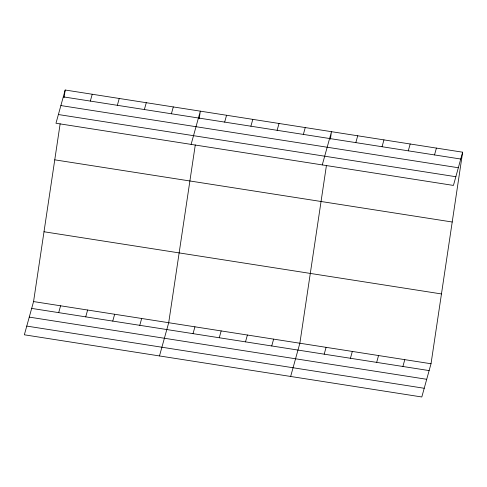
<?xml version="1.0" encoding="UTF-8"?>
<svg xmlns="http://www.w3.org/2000/svg" width="487" height="487" viewBox="0 0 487 487"><rect width="100%" height="100%" fill="white"/><g stroke="black" fill="none" stroke-linecap="round" stroke-linejoin="round"><path stroke-width="0.73" d="M462.65 152.2L453.434 185.431L55.975 123.248L65.191 90.016L462.65 152.2L431.025 363.752L421.809 396.984L24.35 334.8L33.566 301.569L60.145 123.795M64.071 97.528L65.191 90.016M195.281 144.937L168.703 322.711L159.486 355.942M199.207 118.664L200.327 111.158L191.111 144.389M326.436 165.458L299.864 343.232L290.648 376.463M330.369 139.185L331.489 131.679L322.272 164.91M90.326 101.083L92.22 94.247M58.696 312.636L60.595 305.799M117.349 105.314L119.248 98.477M85.724 316.867L87.617 310.024M144.377 109.538L146.277 102.702M112.753 321.091L114.646 314.255M171.406 113.769L173.299 106.933M139.775 325.322L141.674 318.486M224.665 122.103L226.558 115.267M193.035 333.656L194.934 326.814M250.896 126.206L252.796 119.37M219.272 337.759L221.165 330.923M277.127 130.309L279.027 123.473M245.503 341.862L247.396 335.026M303.358 134.412L305.258 127.576M271.734 345.965L273.627 339.129M355.827 142.618L357.72 135.782M324.196 354.171L326.095 347.334M382.058 146.727L383.951 139.885M350.433 358.28L352.326 351.437M408.289 150.83L410.188 143.994M376.664 362.383L378.557 355.547M434.52 154.933L436.419 148.097M402.895 366.486L404.788 359.649M63.298 96.858L460.757 159.036M60.881 105.563L458.34 167.747M58.391 114.536L455.85 176.72M54.757 159.833L452.216 222.011M44 231.757L441.459 293.941M33.566 301.569L431.025 363.752M31.667 308.405L429.126 370.589M29.257 317.116L426.709 379.3M26.767 326.089L424.22 388.273"/></g></svg>
